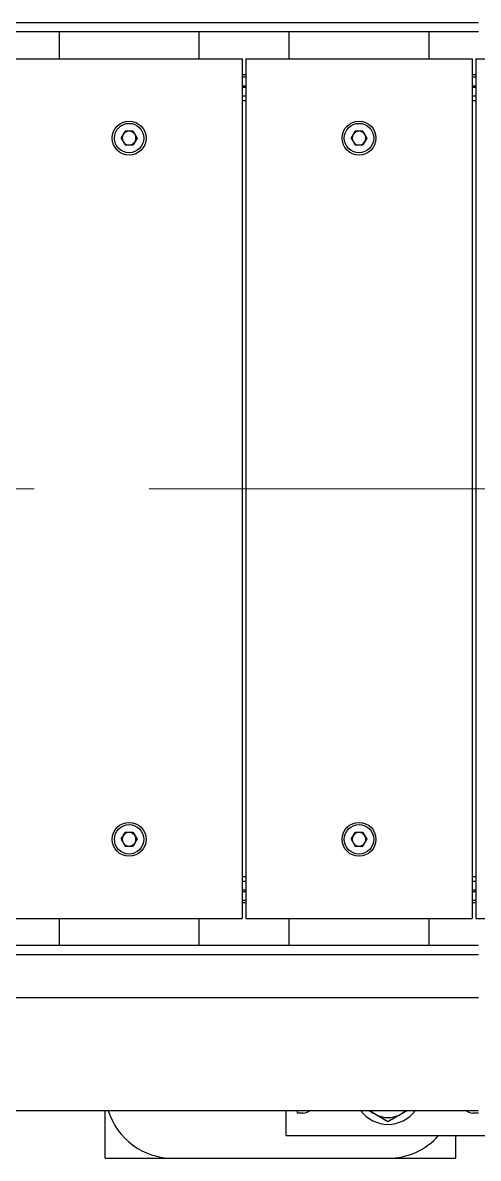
# Model space of a CAD drawing. Header units: millimetres. Extents: x 0 to 11880, y 0 to 8400.
# Drawn here: x 10471 to 10673, y 2897 to 3399 of the extents above; entities that cross this region are included whole.
import ezdxf

# ---------------------------------------------------------------- set-up
doc = ezdxf.new("R2010")
doc.units = ezdxf.units.MM
doc.header["$LTSCALE"] = 20
doc.linetypes.add('CENTERX2', pattern=[20.32, 12.7, -2.54, 2.54, -2.54])
doc.layers.add('ANNOTAZIONI', color=7, linetype='Continuous')

msp = doc.modelspace()

# ---------------------------------------------------------------- linework, layer by layer
at = {"color": 7, "linetype": 'Continuous', "lineweight": 25}
for p, q in [((10672.78, 3399.15), (6107.78, 3399.15)), ((10672.78, 3395.15), (6107.78, 3395.15)), ((10487.58, 3383.15), (10487.58, 3395.15)), ((10549.18, 3395.15), (10549.18, 3383.15)), ((10589.18, 3383.15), (10589.18, 3395.15)), ((10650.78, 3395.15), (10650.78, 3383.15)), ((10468.38, 3383.15), (10474.38, 3383.15)), ((10474.38, 3383.15), (10562.38, 3383.15)), ((10562.38, 3383.15), (10568.38, 3383.15)), ((10568.38, 3383.15), (10568.38, 3003.15)), ((10569.98, 3383.15), (10569.98, 3003.15)), ((10569.98, 3383.15), (10575.98, 3383.15)), ((10575.98, 3383.15), (10663.98, 3383.15)), ((10663.98, 3383.15), (10669.98, 3383.15)), ((10669.98, 3383.15), (10669.98, 3003.15)), ((10671.58, 3383.15), (10671.58, 3003.15)), ((10671.58, 3383.15), (10677.58, 3383.15)), ((10569.98, 3376.15), (10568.38, 3376.15)), ((10568.38, 3375.15), (10569.98, 3375.15)), ((10671.58, 3376.15), (10669.98, 3376.15)), ((10669.98, 3375.15), (10671.58, 3375.15)), ((10569.97, 3371.15), (10568.37, 3371.15)), ((10568.37, 3370.65), (10569.97, 3370.65)), ((10671.58, 3371.15), (10669.98, 3371.15)), ((10669.98, 3370.65), (10671.58, 3370.65)), ((10569.97, 3366.65), (10568.37, 3366.65)), ((10569.97, 3364.65), (10568.37, 3364.65)), ((10569.97, 3364.65), (10569.97, 3021.65)), ((10671.58, 3366.65), (10669.97, 3366.65)), ((10671.58, 3364.65), (10669.97, 3364.65)), ((10671.57, 3364.65), (10671.57, 3021.65)), ((10514.86, 3348.15), (10516.62, 3351.19)), ((10520.14, 3351.19), (10516.62, 3351.19)), ((10520.14, 3351.19), (10521.9, 3348.15)), ((10616.46, 3348.15), (10618.22, 3351.19)), ((10621.74, 3351.19), (10618.22, 3351.19)), ((10621.74, 3351.19), (10623.5, 3348.15)), ((10514.86, 3348.15), (10516.62, 3345.1)), ((10516.62, 3345.1), (10520.14, 3345.1)), ((10521.9, 3348.15), (10520.14, 3345.1)), ((10616.46, 3348.15), (10618.22, 3345.1)), ((10618.22, 3345.1), (10621.74, 3345.1)), ((10623.5, 3348.15), (10621.74, 3345.1)), ((10514.86, 3038.15), (10516.62, 3041.19)), ((10514.86, 3038.15), (10516.62, 3035.1)), ((10520.14, 3041.19), (10516.62, 3041.19)), ((10520.14, 3041.19), (10521.9, 3038.15)), ((10521.9, 3038.15), (10520.14, 3035.1)), ((10616.46, 3038.15), (10618.22, 3041.19)), ((10616.46, 3038.15), (10618.22, 3035.1)), ((10621.74, 3041.19), (10618.22, 3041.19)), ((10621.74, 3041.19), (10623.5, 3038.15)), ((10623.5, 3038.15), (10621.74, 3035.1)), ((10516.62, 3035.1), (10520.14, 3035.1)), ((10618.22, 3035.1), (10621.74, 3035.1)), ((10568.37, 3021.65), (10569.97, 3021.65)), ((10568.37, 3019.65), (10569.97, 3019.65)), ((10669.97, 3021.65), (10671.58, 3021.65)), ((10669.98, 3019.65), (10671.58, 3019.65)), ((10569.97, 3015.65), (10568.37, 3015.65)), ((10568.37, 3015.15), (10569.97, 3015.15)), ((10671.58, 3015.65), (10669.98, 3015.65)), ((10669.98, 3015.15), (10671.58, 3015.15)), ((10569.98, 3011.15), (10568.38, 3011.15)), ((10568.38, 3010.15), (10569.98, 3010.15)), ((10671.58, 3011.15), (10669.98, 3011.15)), ((10669.98, 3010.15), (10671.58, 3010.15)), ((10468.38, 3003.15), (10474.38, 3003.15)), ((10474.38, 3003.15), (10562.38, 3003.15)), ((10487.58, 2991.15), (10487.58, 3003.15)), ((10549.18, 3003.15), (10549.18, 2991.15)), ((10562.38, 3003.15), (10568.38, 3003.15)), ((10569.98, 3003.15), (10575.98, 3003.15)), ((10575.98, 3003.15), (10663.98, 3003.15)), ((10589.18, 2991.15), (10589.18, 3003.15)), ((10650.78, 3003.15), (10650.78, 2991.15)), ((10663.98, 3003.15), (10669.98, 3003.15)), ((10671.58, 3003.15), (10677.58, 3003.15)), ((10672.78, 2991.15), (6107.78, 2991.15)), ((10672.78, 2987.15), (6107.78, 2987.15)), ((10672.78, 2968.15), (6107.78, 2968.15)), ((10672.78, 2918.15), (6107.78, 2918.15)), ((10507.78, 2897.15), (10507.78, 2918.15)), ((10587.78, 2907.15), (10587.78, 2918.15)), ((10592.78, 2917.15), (10592.78, 2918.15)), ((10595.28, 2917.15), (10592.78, 2917.15)), ((10641.19, 2918.15), (10638.78, 2916.75)), ((10672.78, 2917.15), (10670.27, 2917.15)), ((10587.78, 2907.15), (10677.78, 2907.15)), ((10662.78, 2897.15), (10662.78, 2907.15)), ((10507.78, 2897.15), (10537.78, 2897.15)), ((10537.78, 2897.15), (10632.78, 2897.15)), ((10632.78, 2897.15), (10662.78, 2897.15))]:
    msp.add_line(p, q, dxfattribs=at)
at = {"color": 7, "linetype": 'Continuous', "lineweight": 25, "flags": 128}
for points in [[(10626.78, 2916.75), (10625.47, 2917.63), (10624.84, 2918.15)], [(10640.71, 2918.15), (10640.08, 2917.63), (10638.78, 2916.75)]]:
    msp.add_lwpolyline(points, dxfattribs=at)
at = {"color": 7, "linetype": 'Continuous', "lineweight": 25}
for centre, radius in [((10518.38, 3348.15), 7.5), ((10518.38, 3348.15), 6.5), ((10619.98, 3348.15), 7.5), ((10619.98, 3348.15), 6.5), ((10518.38, 3038.15), 7.5), ((10518.38, 3038.15), 6.5), ((10619.98, 3038.15), 7.5), ((10619.98, 3038.15), 6.5)]:
    msp.add_circle(centre, radius, dxfattribs=at)
for centre, radius, start, end in [((10518.38, 3348.15), 3.05, 150, 210), ((10518.38, 3348.15), 3.05, 90, 150), ((10518.38, 3348.15), 3.05, 30, 90), ((10518.38, 3348.15), 3.05, 330, 30), ((10619.98, 3348.15), 3.05, 150, 210), ((10619.98, 3348.15), 3.05, 90, 150), ((10619.98, 3348.15), 3.05, 30, 90), ((10619.98, 3348.15), 3.05, 330, 30), ((10518.38, 3348.15), 3.05, 210, 270), ((10518.38, 3348.15), 3.05, 270, 330), ((10619.98, 3348.15), 3.05, 210, 270), ((10619.98, 3348.15), 3.05, 270, 330), ((10518.38, 3038.15), 3.05, 150, 210), ((10518.38, 3038.15), 3.05, 90, 150), ((10518.38, 3038.15), 3.05, 30, 90), ((10518.38, 3038.15), 3.05, 330, 30), ((10619.98, 3038.15), 3.05, 150, 210), ((10619.98, 3038.15), 3.05, 90, 150), ((10619.98, 3038.15), 3.05, 30, 90), ((10619.98, 3038.15), 3.05, 330, 30), ((10518.38, 3038.15), 3.05, 210, 270), ((10518.38, 3038.15), 3.05, 270, 330), ((10619.98, 3038.15), 3.05, 210, 270), ((10619.98, 3038.15), 3.05, 270, 330), ((10537.78, 2927.15), 30, 197.4576, 270), ((10595.28, 2921.15), 4, 270, 311.4096), ((10632.78, 2927.15), 15, 216.8699, 323.1301), ((10632.78, 2927.15), 12, 240, 300), ((10670.27, 2921.15), 4, 228.5904, 270), ((10632.78, 2927.15), 30, 270, 318.1897)]:
    msp.add_arc(centre, radius, start, end, dxfattribs=at)
for points, knots in [([(10626.78, 2916.75), (10626.63, 2916.84), (10625.83, 2917.3), (10625.02, 2917.77), (10624.36, 2918.15)], [0, 0, 0, 0, 0.176254, 1, 1, 1, 1]), ([(10632.78, 2913.29), (10631.8, 2913.85), (10629.83, 2914.99), (10627.8, 2916.16), (10626.78, 2916.75)], [0, 0, 0, 0, 0.495458, 1, 1, 1, 1]), ([(10638.78, 2916.75), (10638.63, 2916.67), (10637.56, 2916.05), (10635.53, 2914.88), (10633.7, 2913.82), (10632.78, 2913.29)], [0, 0, 0, 0, 0.0700986, 0.5307888, 1, 1, 1, 1])]:
    msp.add_open_spline(points, degree=3, knots=knots, dxfattribs=at)
at = {"layer": 'ANNOTAZIONI', "linetype": 'CENTERX2', "lineweight": 18}
msp.add_line((5650.5, 3193.15), (11139.7, 3193.15), dxfattribs=at)

doc.saveas('drawing.dxf')
